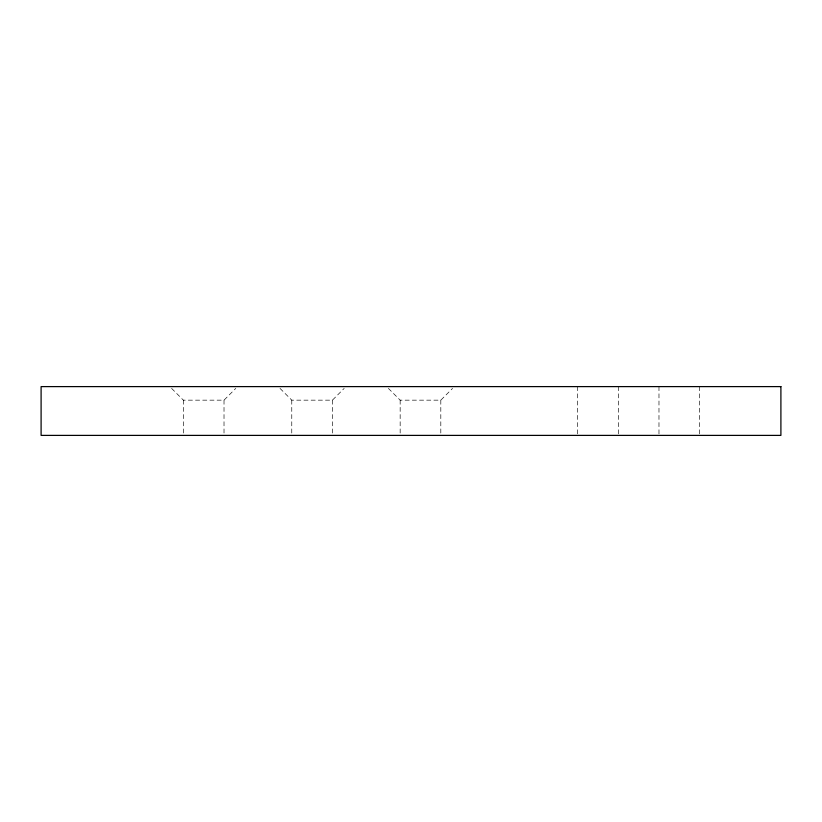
<?xml version="1.0" encoding="UTF-8"?>
<svg xmlns="http://www.w3.org/2000/svg" width="822" height="822" viewBox="0 0 822 822"><rect width="100%" height="100%" fill="white"/><g stroke="black" fill="none" stroke-linecap="round" stroke-linejoin="round"><path stroke-width="0.62" stroke-dasharray="4.11 3.08" d="M171.623 388.416L183.368 400.16L224.016 400.16L235.76 388.416M280.025 388.416L291.769 400.16L332.417 400.16L344.161 388.416M388.416 388.416L400.16 400.16L440.808 400.16L452.552 388.416M699.625 386.607L699.625 434.108M658.977 386.607L658.977 434.108M618.329 386.607L618.329 434.108M577.681 386.607L577.681 434.108M440.808 400.16L440.808 435.393M400.16 400.16L400.16 435.393M332.417 400.16L332.417 435.393M291.769 400.16L291.769 435.393M224.016 400.16L224.016 435.393M183.368 400.16L183.368 435.393"/><path stroke-width="1.23" d="M780.9 386.607L41.1 386.607L41.1 435.393L780.9 435.393L780.9 386.607"/></g></svg>
